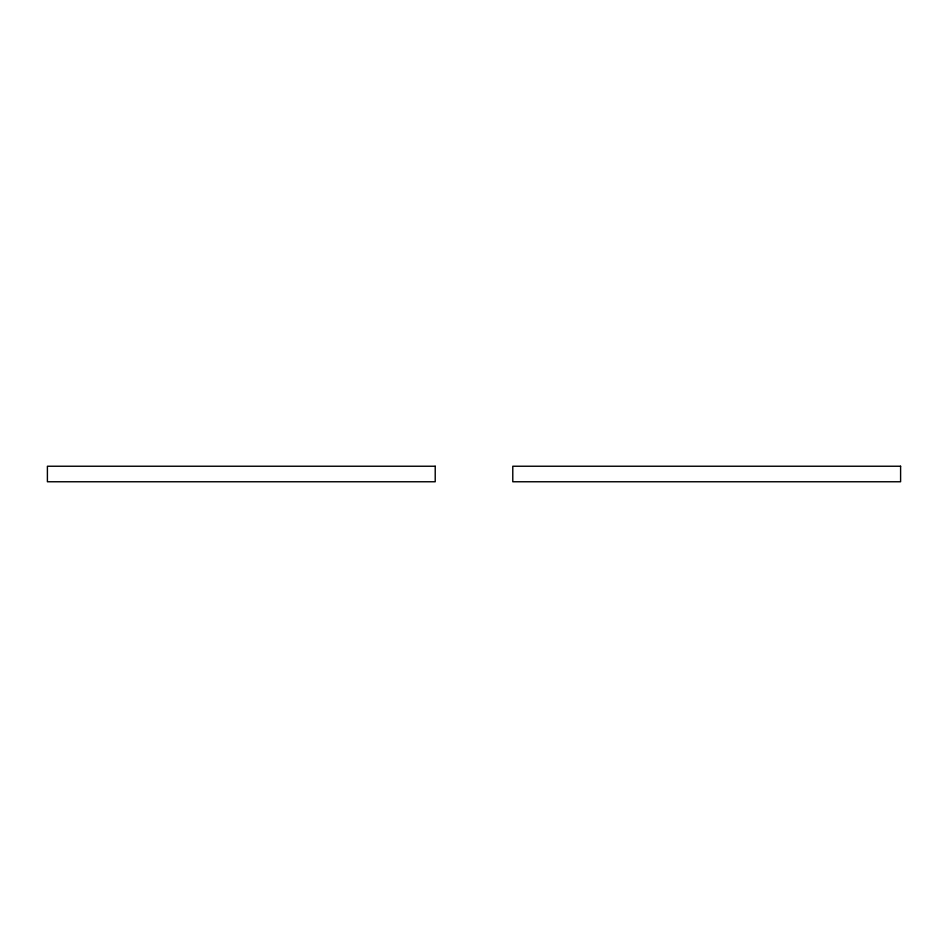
<?xml version="1.0" encoding="UTF-8"?>
<svg xmlns="http://www.w3.org/2000/svg" width="948" height="948" viewBox="0 0 948 948"><rect width="100%" height="100%" fill="white"/><g stroke="black" fill="none" stroke-linecap="round" stroke-linejoin="round"><path stroke-width="1.42" d="M435.215 466.238L47.4 466.238L47.4 481.762L435.215 481.762L435.215 466.238M900.6 466.238L512.785 466.238L512.785 481.762L900.6 481.762L900.6 466.238"/></g></svg>
